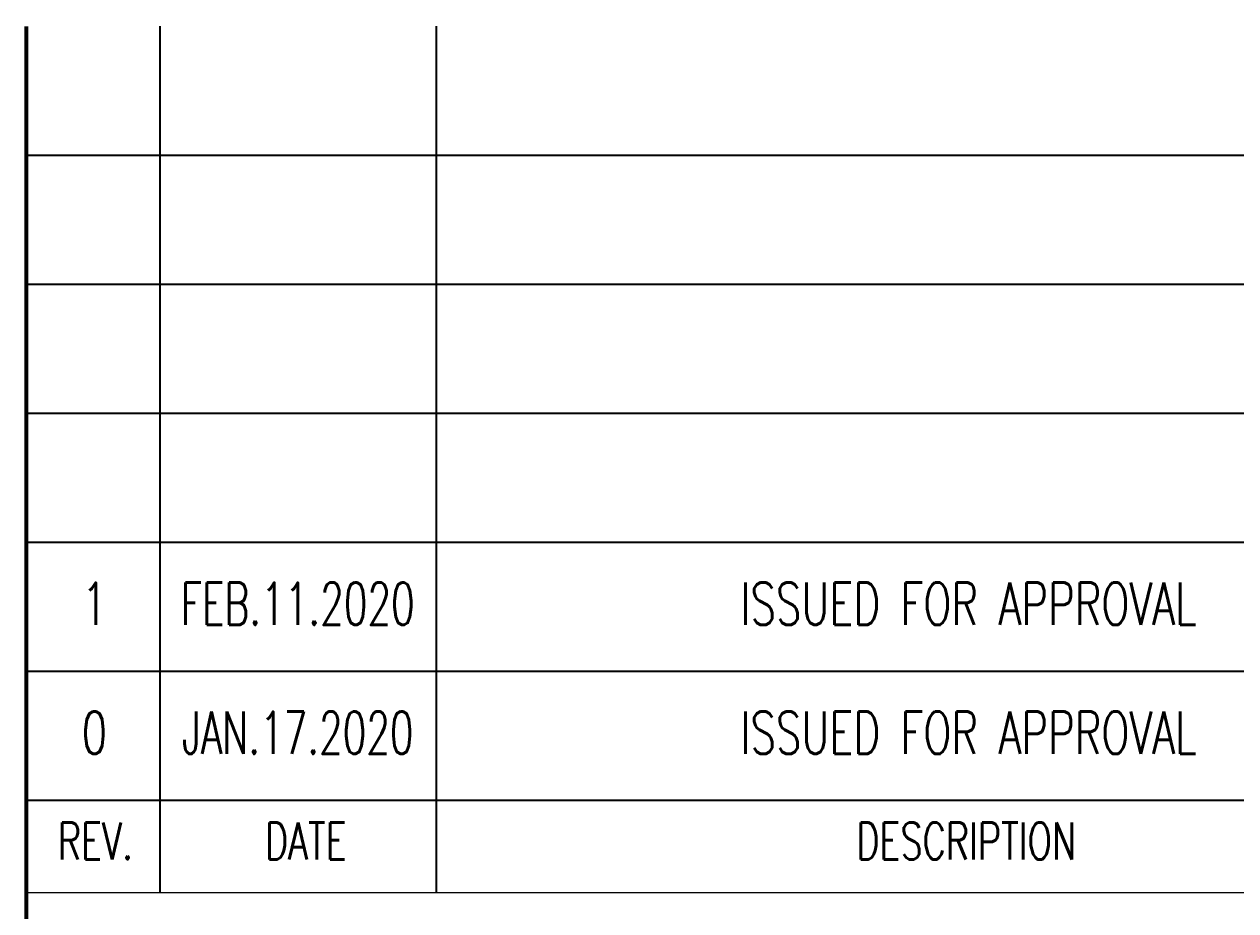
# Model space of a CAD drawing. Header units: millimetres. Extents: x 0 to 232280, y -26939 to 23794.
# Drawn here: x 20987 to 22959, y -17777 to -16334 of the extents above; entities that cross this region are included whole.
import ezdxf
from ezdxf.enums import TextEntityAlignment as Align

# ---------------------------------------------------------------- set-up
doc = ezdxf.new("R2010")
doc.units = ezdxf.units.MM
doc.header["$LTSCALE"] = 30
for name, color, linetype in [('BODER', 7, 'Continuous'), ('border', 130, 'Continuous'), ('TITLE', 7, 'Continuous')]:
    doc.layers.add(name, color=color, linetype=linetype)
doc.styles.add('ROMANS', font='ROMANS.shx', dxfattribs={"width": 0.8})

# ---------------------------------------------------------------- blocks, each defined once
blk = doc.blocks.new('TITLE')
at = {"layer": 'BODER'}
for p, q in [((706.931, 96.966), (706.931, 143.966)), ((721.931, 96.966), (721.931, 143.966)), ((699.671, 136.966), (823.671, 136.966)), ((699.671, 129.966), (823.671, 129.966)), ((699.671, 122.966), (823.671, 122.966)), ((699.671, 115.966), (823.671, 115.966)), ((699.671, 108.966), (823.671, 108.966)), ((699.671, 101.966), (823.671, 101.966))]:
    blk.add_line(p, q, dxfattribs=at)
at = {"layer": 'border', "color": 7, "linetype": 'Continuous', "lineweight": 0}
blk.add_line((699.671, 96.966), (823.671, 96.966), dxfattribs=at)
blk.add_line((699.671, 96.966), (823.671, 96.966), dxfattribs=at)
at = {"layer": 'TITLE', "color": 7, "lineweight": 0}
blk.add_lwpolyline([(699.671, 17.683, 0.216, 0.216, 0), (699.671, 143.966, 0, 0, 0), (823.671, 143.966, 0, 0, 0)], format="xyseb", dxfattribs=at)
at = {"layer": 'BODER', "style": 'ROMANS', "width": 0.7}
for s, p in [('REV.', (703.43, 99.756)), ('DATE', (714.843, 99.756)), ('DESCRIPTION', (750.676, 99.756))]:
    blk.add_text(s, height=2, dxfattribs=at).set_placement(p, align=Align.MIDDLE)

msp = doc.modelspace()

# ---------------------------------------------------------------- block references
at = {"linetype": 'ByBlock', "xscale": 29.99999999699995, "yscale": 29.99999999699995, "zscale": 29.99999999699995}
msp.add_blockref('TITLE', (0, -20655.88), dxfattribs=at)

# ---------------------------------------------------------------- texts
at = {"layer": 'BODER', "color": 7, "style": 'ROMANS'}
for s, width, p in [('1', 0.7, (21101.15, -17277)), ('FEB.11.2020', 0.65, (21432.18, -17277)), ('0', 0.7, (21101.15, -17487)), ('JAN.17.2020', 0.65, (21432.18, -17487))]:
    msp.add_text(s, height=69, dxfattribs=dict(at, width=width)).set_placement(p, align=Align.MIDDLE)
at = {"layer": 'BODER', "color": 7, "style": 'ROMANS', "width": 0.7}
for p in [(22524.02, -17277), (22524.02, -17487)]:
    msp.add_text('ISSUED FOR APPROVAL', height=69, dxfattribs=at).set_placement(p, align=Align.MIDDLE_CENTER)

doc.saveas('drawing.dxf')
